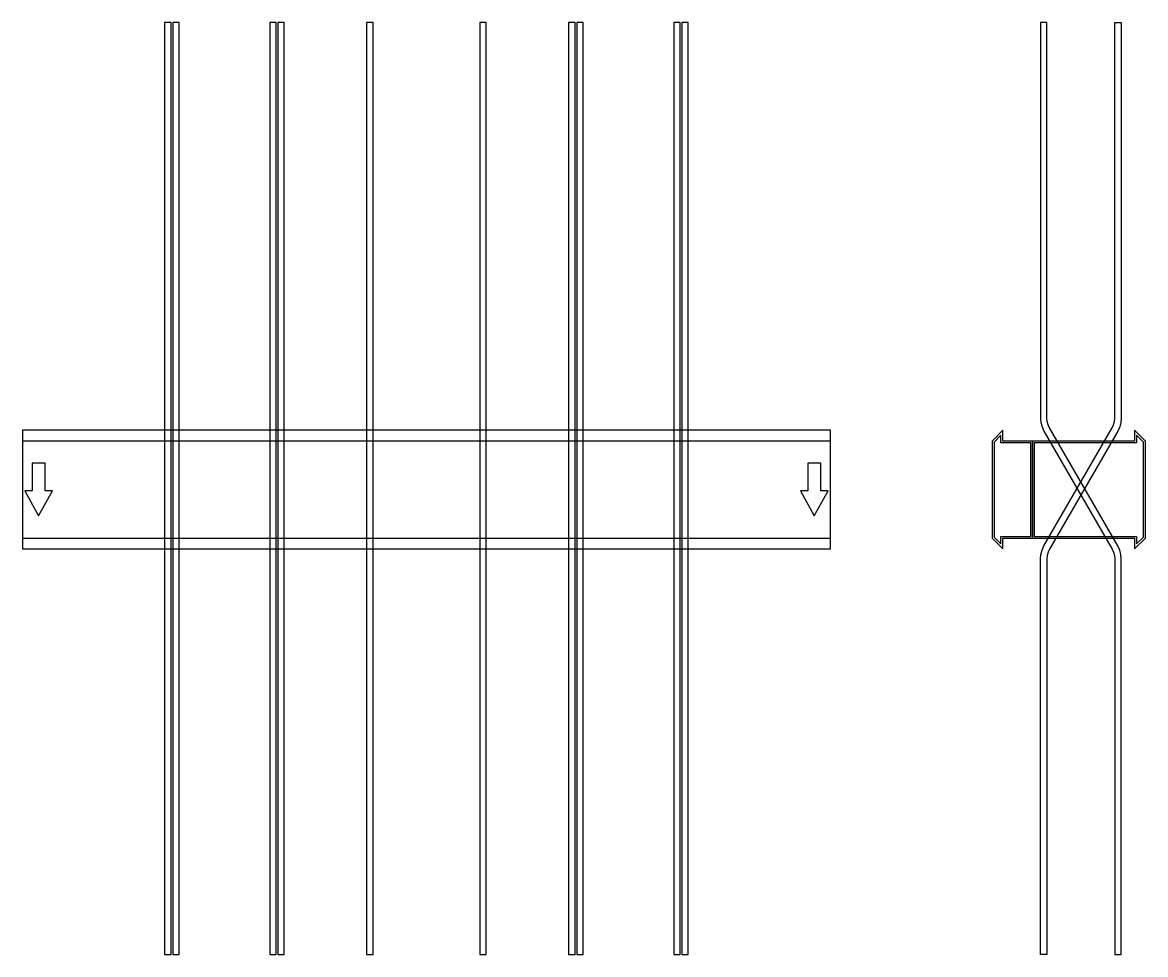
# Model space of a CAD drawing. Extents: x 0 to 1390, y -576 to 578.
import ezdxf

# ---------------------------------------------------------------- set-up
doc = ezdxf.new("R2010")
doc.units = 0
doc.layers.add('Halfen', color=7, linetype='CONTINUOUS')

msp = doc.modelspace()

# ---------------------------------------------------------------- linework, layer by layer
at = {"layer": 'Halfen', "color": 7}
for points in [[(184, -575.609), (184, 578.25), (176, 578.25), (176, -575.609)], [(194, -575.609), (194, 578.25), (186, 578.25), (186, -575.609)], [(314, -575.609), (314, 578.25), (306, 578.25), (306, -575.609)], [(324, -575.609), (324, 578.25), (316, 578.25), (316, -575.609)], [(434, -575.609), (434, 578.25), (426, 578.25), (426, -575.609)], [(574, -575.609), (574, 578.25), (566, 578.25), (566, -575.609)], [(684, -575.609), (684, 578.25), (676, 578.25), (676, -575.609)], [(694, -575.609), (694, 578.25), (686, 578.25), (686, -575.609)], [(814, -575.609), (814, 578.25), (806, 578.25), (806, -575.609)], [(824, -575.609), (824, 578.25), (816, 578.25), (816, -575.609)], [(1360, -575.609), (1360, -85.856), (1359.514, -80.3), (1358.07, -74.912), (1355.713, -69.856), (1271.215, 76.497), (1269.447, 80.289), (1268.365, 84.33), (1268, 88.497), (1268, 578.25), (1260, 578.25), (1260, 88.497), (1260.486, 82.941), (1261.93, 77.553), (1264.287, 72.497), (1348.785, -73.856), (1350.553, -77.648), (1351.635, -81.689), (1352, -85.856), (1352, -575.609)], [(1260, -575.609), (1260, -85.856), (1260.486, -80.3), (1261.93, -74.912), (1264.287, -69.856), (1348.785, 76.497), (1350.553, 80.289), (1351.635, 84.33), (1352, 88.497), (1352, 578.25), (1360, 578.25), (1360, 88.497), (1359.514, 82.941), (1358.07, 77.553), (1355.713, 72.497), (1271.215, -73.856), (1269.447, -77.648), (1268.365, -81.689), (1268, -85.856), (1268, -575.609)], [(0, -73.5), (1000, -73.5), (1000, 73.5), (0, 73.5)], [(1250, -60), (1250, 60), (1213.5, 60), (1213.5, 73.5), (1200, 60), (1200, -60), (1213.5, -73.5), (1213.5, -60)], [(1390, -60), (1390, 60), (1376.5, 73.5), (1376.5, 60), (1250, 60), (1250, -60), (1376.5, -60), (1376.5, -73.5)], [(0, -60), (1000, -60), (1000, 60), (0, 60)], [(1248, -58), (1248, 58), (1211, 58), (1211, 67.25), (1202.5, 58.75), (1202.5, -58.75), (1211, -67.25), (1211, -58)], [(1387.5, -58.75), (1387.5, 58.75), (1379, 67.25), (1379, 58), (1252, 58), (1252, -58), (1379, -58), (1379, -67.25)], [(20, -32.5), (37, -1.5), (28, -1.5), (28, 32.5), (12, 32.5), (12, -1.5), (3, -1.5)], [(980, -32.5), (997, -1.5), (988, -1.5), (988, 32.5), (972, 32.5), (972, -1.5), (963, -1.5)]]:
    msp.add_lwpolyline(points, close=True, dxfattribs=at)

doc.saveas('drawing.dxf')
